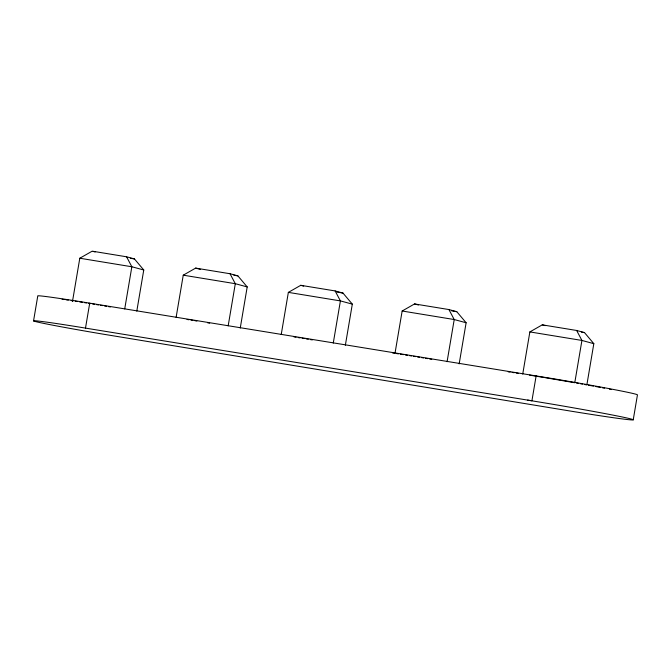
<?xml version="1.0" encoding="UTF-8"?>
<svg xmlns="http://www.w3.org/2000/svg" width="671" height="671" viewBox="0 0 671 671"><rect width="100%" height="100%" fill="white"/><g stroke="black" fill="none" stroke-linecap="round" stroke-linejoin="round"><path stroke-width="1.01" d="M33.55 320.906L37.769 295.97A67.737 1.535 9.6 0 1 84.471 302.311L555.588 379.098A84.068 1.904 9.6 0 1 637.45 394.9L633.231 419.836M72.493 301.422L79.799 258.234L92.195 251.164L126.567 256.792L134.426 258.922L143.762 269.985L136.8 311.118M527.641 400.109L551.369 404.034A84.068 1.904 9.6 0 1 632.661 419.484A84.068 1.904 9.6 0 1 570.803 411.13L103.133 334.158A67.737 1.535 9.6 0 1 34.489 321.266A67.737 1.535 9.6 0 1 80.252 327.247L85.494 328.111L89.713 303.175M124.722 308.92L131.851 266.764L126.567 256.792M176.121 317.333L183.25 275.177L195.647 268.106L230.019 273.734L237.878 275.865L247.205 286.928L240.252 328.052M228.174 325.854L235.303 283.699L230.019 273.734M281.224 334.544L288.354 292.38L300.751 285.309L335.123 290.937L342.982 293.068L352.317 304.131L345.355 345.263M333.277 343.066L340.407 300.902L335.123 290.937M395.026 353.172L402.155 311.009L414.552 303.938L448.933 309.566L456.792 311.696L466.119 322.759L459.165 363.892M447.087 361.694L454.217 319.539L448.933 309.566M522.734 374.082L529.864 331.919L542.26 324.848L576.641 330.476L584.5 332.606L593.827 343.669L586.873 384.802M536.137 375.869L531.918 400.805L85.494 328.111M574.795 382.604L581.925 340.44L576.641 330.476M508.199 371.835L510.119 372.111M512.107 372.413L514.171 372.732M516.225 373.051L518.289 373.37M187.033 319.455L189.004 319.765M190.967 320.084L192.938 320.394M529.587 375.139L543.879 377.463M130.384 258.26L134.426 258.922M233.835 275.202L237.878 275.865M336.917 292.078L342.982 293.068M451.734 310.874L456.792 311.696M581.463 332.111L584.5 332.606M79.799 258.234L131.851 266.764L143.762 269.985M183.25 275.177L235.303 283.699L247.205 286.928M288.354 292.38L340.407 300.902L352.317 304.131M402.155 311.009L454.217 319.539L466.119 322.759M529.864 331.919L581.925 340.44L593.827 343.669M194.909 320.713L196.871 321.04M544.886 377.63L574.661 382.722M207.683 322.835L209.646 323.17M576.615 383.066L578.561 383.409M580.532 383.762L582.52 384.122M584.5 384.483L586.488 384.844M588.475 385.204L593.432 386.102M595.42 386.462L600.453 387.427M602.466 387.813L604.479 388.199M609.453 389.163L611.331 389.557M542.26 324.848L545.213 325.645M414.552 303.938L418.486 305.003M300.751 285.309L303.695 286.106M195.647 268.106L200.554 269.432M93.177 251.432L95.139 251.969M62.076 299.266A53.94 1.225 9.6 0 1 64.03 299.534M66.11 299.836A53.94 1.225 9.6 0 1 68.308 300.155M71.168 300.583A53.94 1.225 9.6 0 1 73.181 300.885M75.278 301.204A53.94 1.225 9.6 0 1 77.425 301.539M79.623 301.883A53.94 1.225 9.6 0 1 82.491 302.336M84.471 302.646A53.94 1.225 9.6 0 1 86.475 302.965M88.522 303.3A53.94 1.225 9.6 0 1 90.577 303.627M92.64 303.971A53.94 1.225 9.6 0 1 94.569 304.282M96.532 304.609A53.94 1.225 9.6 0 1 98.511 304.936M100.507 305.271A53.94 1.225 9.6 0 1 102.495 305.607M104.483 305.942A53.94 1.225 9.6 0 1 106.463 306.27M108.434 306.613A53.94 1.225 9.6 0 1 110.413 306.949M392.61 352.954A63.066 1.434 9.6 0 1 394.716 353.281M396.578 353.567A63.066 1.434 9.6 0 1 398.49 353.869M400.444 354.179A63.066 1.434 9.6 0 1 403.447 354.657M405.477 354.976A63.066 1.434 9.6 0 1 407.523 355.311M409.587 355.638A63.066 1.434 9.6 0 1 411.533 355.957M413.512 356.284A63.066 1.434 9.6 0 1 415.508 356.611M417.53 356.947A63.066 1.434 9.6 0 1 419.56 357.282M421.589 357.618A63.066 1.434 9.6 0 1 423.611 357.962M425.632 358.297A63.066 1.434 9.6 0 1 427.653 358.641M429.683 358.985A63.066 1.434 9.6 0 1 431.721 359.329M293.965 336.892A55.701 1.267 9.6 0 1 296.054 337.236M298.159 337.572A55.701 1.267 9.6 0 1 300.13 337.89M302.135 338.226A55.701 1.267 9.6 0 1 304.164 338.553M306.202 338.897A55.701 1.267 9.6 0 1 308.257 339.241M310.304 339.585A55.701 1.267 9.6 0 1 312.342 339.92"/></g></svg>
